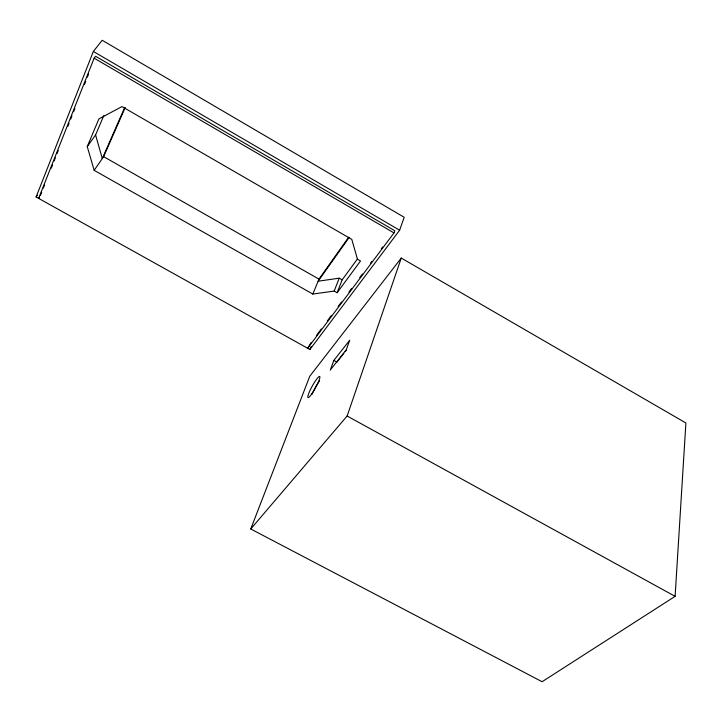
<?xml version="1.0" encoding="UTF-8"?>
<svg xmlns="http://www.w3.org/2000/svg" width="722" height="722" viewBox="0 0 722 722"><rect width="100%" height="100%" fill="white"/><g stroke="black" fill="none" stroke-linecap="round" stroke-linejoin="round"><path stroke-width="1.08" d="M675.106 596.345L685.9 422.993L401.261 258.052L309.756 376.261L250.751 528.991L542.096 681.73L675.106 596.345L347.129 416.007L250.751 528.991M347.129 416.007L401.261 258.052M399.627 230.219L404.194 217.286L102.19 40.27L93.346 51.452L36.1 196.989L309.918 349.511L399.627 230.219L93.346 51.452M311.191 342.517L307.626 348.284L393.995 232.917L394.781 230.724L95.629 56.28L94.14 58.175L38.582 198.433L39.539 197.124M333.853 360.386L330.279 370.034L346.217 349.881L349.746 340.188L333.853 360.386L336.903 362.083L343.834 353.329M337.12 292.735L360.504 260.985L357.471 259.234L351.785 239.379L121.973 106.576L98.887 118.931L87.245 146.584L94.167 170.329L312.825 294.053L334.169 291.065L337.12 292.735L342.165 279.829L357.453 258.945M309.918 349.511L311.083 346.551M334.169 291.065L339.25 278.16L342.165 279.829M40.432 195.427L41.677 192.287M43.338 188.099L44.574 184.967M51.217 168.226L52.462 165.085M54.123 160.898L55.368 157.766M57.029 153.578L58.274 150.438M67.823 126.377L69.068 123.236M70.729 119.049L71.974 115.917M73.635 111.729L74.88 108.589M84.429 84.528L85.674 81.387M87.335 77.209L88.58 74.068M312.825 294.053L318.989 279.125L348.681 237.195M87.245 146.584L95.593 134.942L103.824 115.529M124.355 108.318L102.298 158.578L95.593 134.942M94.167 170.329L103.634 156.647L125.258 107.443M349.132 237.475L318.113 281.228L339.25 278.16M36.1 196.989L37.409 195.211M316.579 335.306L321.299 328.988M327.364 320.875L331.407 315.469M338.149 306.453L341.524 301.949M348.934 292.031L351.632 288.421M359.727 277.609L362.417 273.999M370.512 263.178L371.857 261.382M381.297 248.756L382.642 246.951M345.224 351.578L346.614 349.818M103.634 156.647L318.989 279.125M94.14 58.175L393.995 232.917M311.967 394.411A12.075 1.886 -61.1 0 1 319.485 380.963M312.175 393.328A12.084 1.85 -61.1 0 0 319.72 376.478A12.084 1.85 -61.1 0 0 309.639 391.297A12.084 1.85 -61.1 0 0 312.175 393.328"/></g></svg>
